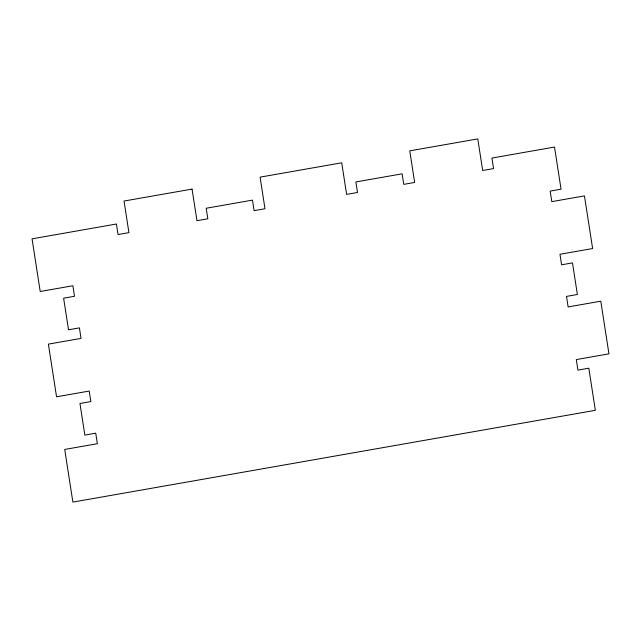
<?xml version="1.0" encoding="UTF-8"?>
<svg xmlns="http://www.w3.org/2000/svg" width="641" height="641" viewBox="0 0 641 641"><rect width="100%" height="100%" fill="white"/><g stroke="black" fill="none" stroke-linecap="round" stroke-linejoin="round"><path stroke-width="0.96" d="M192.052 189.095L124.025 201.042L128.921 232.635L118.04 234.55L116.406 224.013L32.05 238.837L40.215 291.487L72.874 285.75L74.5 296.278L63.619 298.193L68.515 329.786L79.404 327.872L81.038 338.4L48.379 344.137L56.552 396.795L89.203 391.058L90.838 401.587L79.949 403.501L84.852 435.087L95.733 433.18L97.368 443.708L64.717 449.445L72.882 502.095L595.345 410.32L588.815 368.198L577.926 370.113L576.299 359.577L608.95 353.84L600.785 301.19L568.126 306.927L566.5 296.398L577.381 294.483L572.485 262.89L561.596 264.805L559.962 254.277L592.621 248.54L584.448 195.89L551.797 201.627L550.162 191.09L561.051 189.183L554.513 147.061L491.927 158.055L493.562 168.583L482.681 170.498L477.777 138.905L409.751 150.851L414.647 182.445L403.766 184.36L402.131 173.823L355.867 181.956L357.502 192.484L346.621 194.391L341.717 162.806L260.086 177.14L264.981 208.734L254.1 210.649L252.466 200.12L206.202 208.245L207.836 218.773L196.955 220.688L192.052 189.095"/></g></svg>
